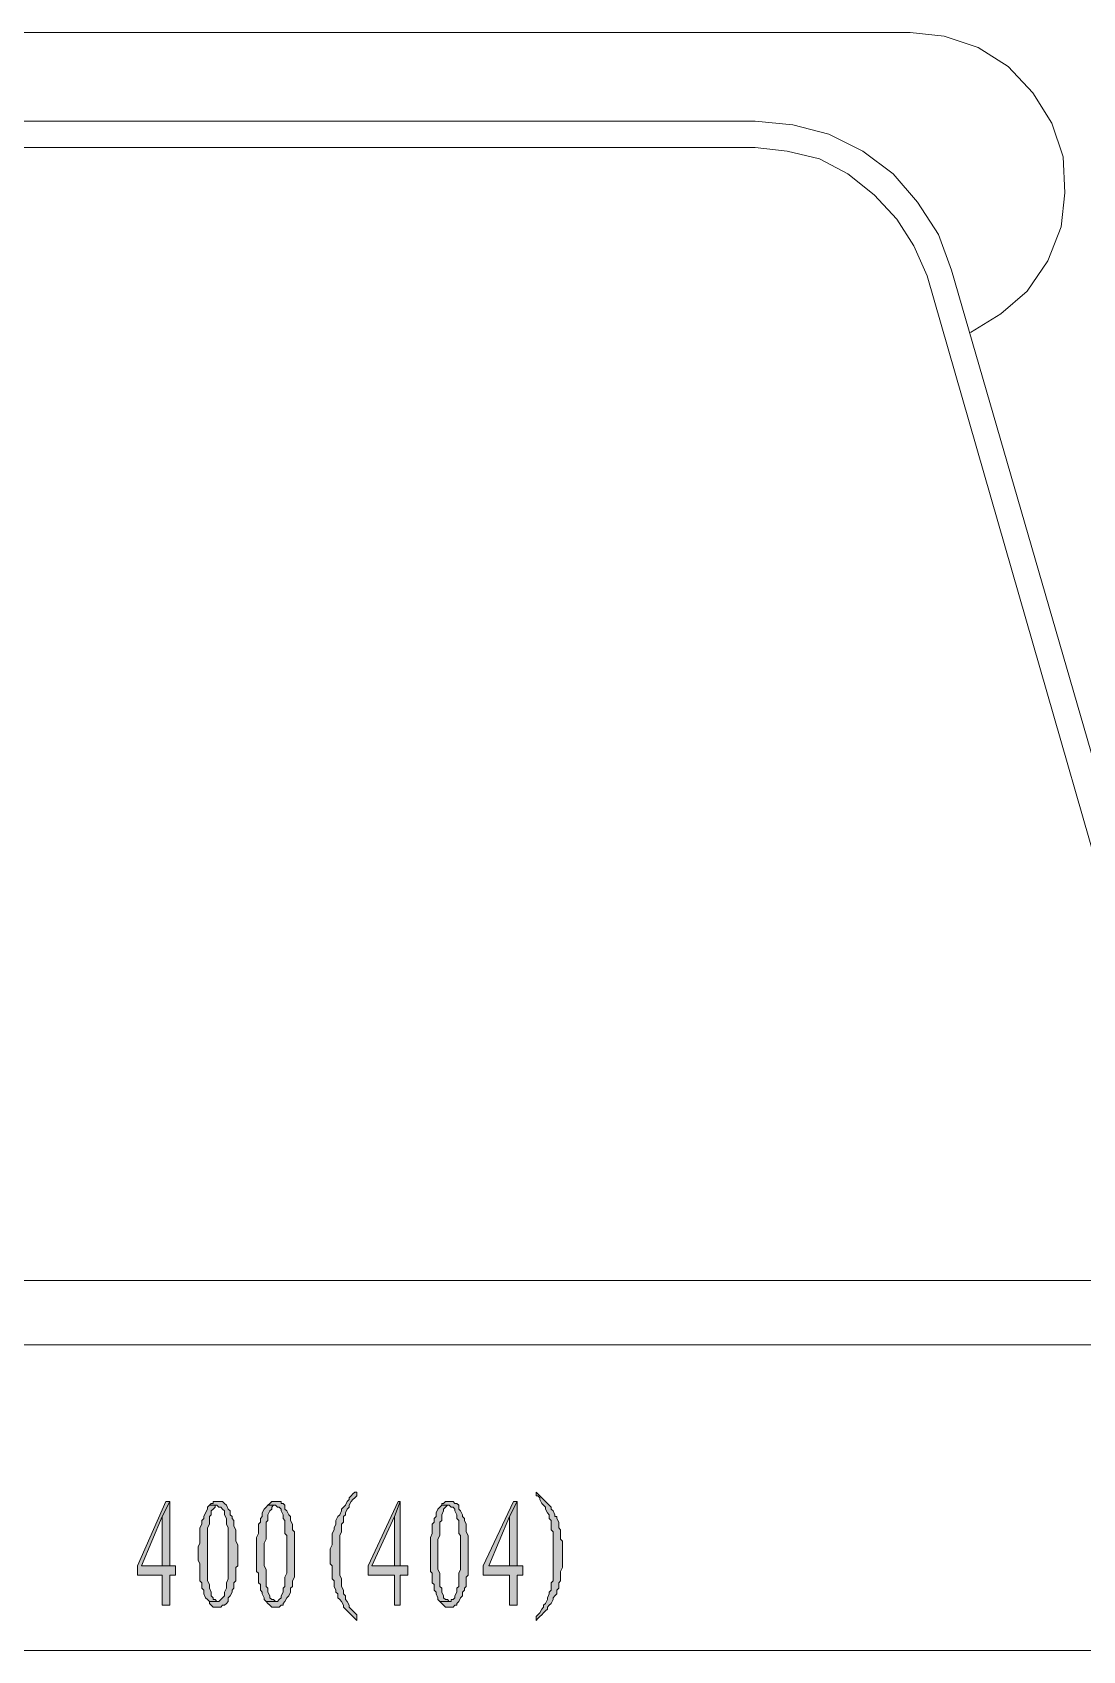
# Model space of a CAD drawing. Header units: inches. Extents: x 20 to 409, y 5 to 283.
# Drawn here: x 216.81 to 240.35, y 84.18 to 120.46 of the extents above; entities that cross this region are included whole.
import ezdxf

# ---------------------------------------------------------------- set-up
doc = ezdxf.new("R2010")
doc.units = ezdxf.units.IN
doc.header["$MEASUREMENT"] = 0
doc.layers.add('C00-00-00', color=7, linetype='Continuous')

msp = doc.modelspace()

# ---------------------------------------------------------------- hatches: boundary and pattern name
at = {"layer": 'C00-00-00'}
h = msp.add_hatch(color=0, dxfattribs=at)
h.dxf.hatch_style = 2
h.paths.add_polyline_path([(219.888, 87.521), (219.804, 87.521), (219.169, 86.081), (219.169, 85.87), (219.719, 85.87), (219.719, 85.192), (219.888, 85.192), (219.888, 85.87), (220.015, 85.87), (220.015, 86.081), (219.888, 86.081), (219.253, 86.081), (219.719, 87.182)])
h = msp.add_hatch(color=0, dxfattribs=at)
h.dxf.hatch_style = 2
h.paths.add_polyline_path([(219.888, 87.521), (219.719, 87.182), (219.719, 86.081), (219.253, 86.081), (219.888, 86.081)])
h = msp.add_hatch(color=0, dxfattribs=at)
h.dxf.hatch_style = 2
h.paths.add_polyline_path([(220.777, 87.436), (220.735, 87.394), (220.735, 87.351), (220.693, 87.267), (220.65, 87.182), (220.65, 87.14), (220.608, 87.097), (220.608, 87.013), (220.566, 86.928), (220.566, 86.589), (220.523, 86.505), (220.523, 86.208), (220.566, 86.124), (220.566, 85.743), (220.608, 85.7), (220.608, 85.573), (220.65, 85.531), (220.65, 85.446), (220.693, 85.362), (220.735, 85.319), (220.777, 85.277), (220.947, 85.277), (220.904, 85.319), (220.862, 85.319), (220.862, 85.362), (220.82, 85.404), (220.82, 85.489), (220.777, 85.573), (220.777, 85.658), (220.735, 85.743), (220.735, 86.928), (220.777, 87.013), (220.777, 87.182), (220.82, 87.224), (220.82, 87.309), (220.862, 87.351), (220.904, 87.394), (220.904, 87.436), (220.947, 87.436)])
h = msp.add_hatch(color=0, dxfattribs=at)
h.dxf.hatch_style = 2
h.paths.add_polyline_path([(220.947, 87.521), (220.862, 87.521), (220.862, 87.478), (220.82, 87.478), (220.777, 87.436), (220.947, 87.436), (220.989, 87.394), (221.031, 87.394), (221.074, 87.351), (221.116, 87.309), (221.116, 87.224), (221.158, 87.14), (221.158, 87.013), (221.201, 86.928), (221.201, 86.335), (221.201, 85.785), (221.158, 85.7), (221.158, 85.573), (221.116, 85.489), (221.116, 85.404), (221.074, 85.362), (221.031, 85.319), (220.989, 85.277), (220.777, 85.277), (220.777, 85.235), (220.82, 85.192), (220.862, 85.15), (221.031, 85.15), (221.074, 85.192), (221.116, 85.192), (221.158, 85.235), (221.201, 85.277), (221.201, 85.362), (221.243, 85.404), (221.285, 85.489), (221.285, 85.531), (221.328, 85.573), (221.328, 85.7), (221.37, 85.743), (221.37, 86.039), (221.412, 86.081), (221.412, 86.547), (221.37, 86.632), (221.37, 86.886), (221.328, 86.97), (221.328, 87.097), (221.285, 87.14), (221.285, 87.182), (221.243, 87.224), (221.243, 87.309), (221.201, 87.351), (221.158, 87.436), (221.116, 87.478), (221.074, 87.521)])
h = msp.add_hatch(color=0, dxfattribs=at)
h.dxf.hatch_style = 2
h.paths.add_polyline_path([(222.09, 87.436), (222.047, 87.394), (222.005, 87.351), (221.963, 87.267), (221.963, 87.182), (221.92, 87.14), (221.92, 87.055), (221.878, 87.013), (221.878, 86.801), (221.836, 86.716), (221.836, 85.954), (221.878, 85.912), (221.878, 85.743), (221.878, 85.7), (221.92, 85.658), (221.92, 85.531), (221.963, 85.489), (221.963, 85.446), (222.005, 85.362), (222.005, 85.319), (222.047, 85.277), (222.259, 85.277), (222.217, 85.319), (222.174, 85.319), (222.132, 85.362), (222.132, 85.404), (222.09, 85.489), (222.09, 85.573), (222.047, 85.616), (222.047, 85.997), (222.005, 86.081), (222.005, 86.589), (222.047, 86.674), (222.047, 87.055), (222.09, 87.097), (222.09, 87.224), (222.132, 87.309), (222.174, 87.351), (222.174, 87.394), (222.217, 87.436), (222.259, 87.436)])
h = msp.add_hatch(color=0, dxfattribs=at)
h.dxf.hatch_style = 2
h.paths.add_polyline_path([(222.259, 87.521), (222.174, 87.521), (222.132, 87.478), (222.09, 87.436), (222.259, 87.436), (222.301, 87.394), (222.344, 87.394), (222.386, 87.351), (222.386, 87.309), (222.428, 87.224), (222.428, 87.14), (222.471, 87.097), (222.471, 86.801), (222.513, 86.759), (222.513, 86.335), (222.513, 85.912), (222.471, 85.827), (222.471, 85.616), (222.428, 85.573), (222.428, 85.489), (222.386, 85.404), (222.386, 85.362), (222.344, 85.319), (222.301, 85.277), (222.047, 85.277), (222.09, 85.235), (222.132, 85.192), (222.174, 85.15), (222.344, 85.15), (222.386, 85.192), (222.428, 85.192), (222.428, 85.235), (222.471, 85.277), (222.513, 85.362), (222.555, 85.404), (222.598, 85.489), (222.598, 85.573), (222.64, 85.616), (222.64, 85.743), (222.682, 85.827), (222.682, 86.843), (222.64, 86.886), (222.64, 87.013), (222.598, 87.097), (222.598, 87.182), (222.555, 87.224), (222.513, 87.309), (222.471, 87.351), (222.471, 87.436), (222.428, 87.478), (222.386, 87.478), (222.386, 87.521)])
h = msp.add_hatch(color=0, dxfattribs=at)
h.dxf.hatch_style = 2
h.paths.add_polyline_path([(224.079, 87.732), (224.037, 87.732), (223.995, 87.69), (223.952, 87.648), (223.91, 87.605), (223.91, 87.563), (223.868, 87.521), (223.825, 87.436), (223.783, 87.394), (223.741, 87.351), (223.741, 87.309), (223.698, 87.224), (223.656, 87.182), (223.614, 87.097), (223.614, 87.013), (223.571, 86.928), (223.571, 86.886), (223.529, 86.801), (223.529, 86.547), (223.487, 86.462), (223.487, 86.378), (223.487, 86.293), (223.487, 86.124), (223.529, 86.081), (223.529, 85.785), (223.571, 85.743), (223.571, 85.616), (223.614, 85.531), (223.614, 85.489), (223.656, 85.446), (223.656, 85.362), (223.698, 85.319), (223.741, 85.277), (223.783, 85.192), (223.783, 85.15), (223.825, 85.108), (223.868, 85.065), (223.91, 85.023), (223.952, 84.981), (223.995, 84.938), (224.037, 84.896), (224.079, 84.854), (224.079, 84.981), (224.037, 85.023), (223.995, 85.065), (223.952, 85.108), (223.91, 85.15), (223.91, 85.192), (223.868, 85.277), (223.825, 85.319), (223.825, 85.404), (223.783, 85.446), (223.783, 85.531), (223.741, 85.616), (223.741, 85.785), (223.698, 85.87), (223.698, 86.759), (223.741, 86.843), (223.741, 87.013), (223.783, 87.055), (223.783, 87.182), (223.825, 87.224), (223.825, 87.267), (223.868, 87.351), (223.91, 87.394), (223.91, 87.436), (223.952, 87.521), (223.995, 87.563), (224.037, 87.605), (224.079, 87.648)])
h = msp.add_hatch(color=0, dxfattribs=at)
h.dxf.hatch_style = 2
h.paths.add_polyline_path([(225.053, 87.521), (225.011, 87.521), (224.333, 86.081), (224.333, 85.87), (224.926, 85.87), (224.926, 85.192), (225.053, 85.192), (225.053, 85.87), (225.222, 85.87), (225.222, 86.081), (225.053, 86.081), (224.418, 86.081), (224.926, 87.182)])
h = msp.add_hatch(color=0, dxfattribs=at)
h.dxf.hatch_style = 2
h.paths.add_polyline_path([(225.053, 87.521), (224.926, 87.182), (224.926, 86.081), (224.418, 86.081), (225.053, 86.081)])
h = msp.add_hatch(color=0, dxfattribs=at)
h.dxf.hatch_style = 2
h.paths.add_polyline_path([(225.984, 87.436), (225.942, 87.394), (225.9, 87.351), (225.857, 87.267), (225.857, 87.182), (225.815, 87.14), (225.815, 87.055), (225.773, 87.013), (225.773, 86.801), (225.73, 86.716), (225.73, 85.954), (225.773, 85.912), (225.773, 85.743), (225.773, 85.7), (225.815, 85.658), (225.815, 85.531), (225.857, 85.489), (225.857, 85.446), (225.9, 85.362), (225.9, 85.319), (225.942, 85.277), (226.154, 85.277), (226.111, 85.319), (226.069, 85.319), (226.027, 85.362), (226.027, 85.404), (225.984, 85.489), (225.984, 85.573), (225.942, 85.616), (225.942, 85.912), (225.9, 85.997), (225.9, 86.674), (225.942, 86.759), (225.942, 87.055), (225.984, 87.097), (225.984, 87.224), (226.027, 87.309), (226.027, 87.351), (226.069, 87.394), (226.111, 87.436), (226.154, 87.436)])
h = msp.add_hatch(color=0, dxfattribs=at)
h.dxf.hatch_style = 2
h.paths.add_polyline_path([(226.154, 87.521), (226.069, 87.521), (226.027, 87.478), (225.984, 87.478), (225.984, 87.436), (226.154, 87.436), (226.196, 87.394), (226.238, 87.394), (226.281, 87.351), (226.281, 87.309), (226.323, 87.224), (226.323, 87.14), (226.365, 87.097), (226.365, 86.801), (226.408, 86.759), (226.408, 86.335), (226.408, 85.997), (226.365, 85.912), (226.365, 85.616), (226.323, 85.573), (226.323, 85.489), (226.281, 85.404), (226.281, 85.362), (226.238, 85.319), (226.196, 85.319), (226.196, 85.277), (225.942, 85.277), (225.984, 85.235), (226.027, 85.192), (226.069, 85.15), (226.238, 85.15), (226.281, 85.192), (226.323, 85.192), (226.323, 85.235), (226.365, 85.277), (226.408, 85.362), (226.45, 85.404), (226.45, 85.489), (226.492, 85.531), (226.492, 85.573), (226.535, 85.616), (226.535, 85.827), (226.577, 85.87), (226.577, 86.759), (226.535, 86.843), (226.535, 87.013), (226.492, 87.097), (226.492, 87.14), (226.45, 87.182), (226.45, 87.224), (226.408, 87.309), (226.365, 87.351), (226.365, 87.436), (226.323, 87.478), (226.281, 87.478), (226.238, 87.521)])
h = msp.add_hatch(color=0, dxfattribs=at)
h.dxf.hatch_style = 2
h.paths.add_polyline_path([(227.678, 87.521), (227.593, 87.521), (226.916, 86.081), (226.916, 85.87), (227.508, 85.87), (227.508, 85.192), (227.678, 85.192), (227.678, 85.87), (227.805, 85.87), (227.805, 86.081), (227.678, 86.081), (227.043, 86.081), (227.508, 87.182)])
h = msp.add_hatch(color=0, dxfattribs=at)
h.dxf.hatch_style = 2
h.paths.add_polyline_path([(227.678, 87.521), (227.508, 87.182), (227.508, 86.081), (227.043, 86.081), (227.678, 86.081)])
h = msp.add_hatch(color=0, dxfattribs=at)
h.dxf.hatch_style = 2
h.paths.add_polyline_path([(228.101, 87.732), (228.101, 87.648), (228.143, 87.648), (228.186, 87.605), (228.186, 87.563), (228.228, 87.478), (228.27, 87.436), (228.313, 87.394), (228.313, 87.351), (228.355, 87.267), (228.397, 87.224), (228.397, 87.14), (228.44, 87.097), (228.44, 86.886), (228.482, 86.843), (228.482, 86.293), (228.482, 86.208), (228.482, 85.743), (228.44, 85.7), (228.44, 85.531), (228.397, 85.489), (228.397, 85.446), (228.355, 85.362), (228.355, 85.319), (228.313, 85.235), (228.27, 85.192), (228.27, 85.15), (228.228, 85.108), (228.186, 85.023), (228.143, 84.981), (228.101, 84.938), (228.101, 84.854), (228.143, 84.896), (228.186, 84.938), (228.228, 84.981), (228.27, 85.023), (228.313, 85.065), (228.355, 85.108), (228.355, 85.15), (228.397, 85.192), (228.44, 85.235), (228.482, 85.319), (228.482, 85.362), (228.524, 85.404), (228.567, 85.446), (228.567, 85.531), (228.609, 85.573), (228.609, 85.7), (228.651, 85.743), (228.651, 85.954), (228.694, 86.039), (228.694, 86.632), (228.651, 86.674), (228.651, 86.886), (228.609, 86.928), (228.609, 87.055), (228.567, 87.14), (228.567, 87.182), (228.524, 87.182), (228.524, 87.224), (228.482, 87.309), (228.44, 87.351), (228.44, 87.394), (228.397, 87.436), (228.355, 87.478), (228.313, 87.521), (228.27, 87.563), (228.228, 87.605), (228.186, 87.648), (228.143, 87.69)])

# ---------------------------------------------------------------- linework, layer by layer
at = {"layer": 'C00-00-00', "color": 0, "lineweight": 0}
for points in [[(211.464, 120.456), (236.483, 120.456)], [(237.838, 113.725), (238.515, 114.148), (239.108, 114.656), (239.573, 115.334), (239.87, 116.096), (239.954, 116.858), (239.912, 117.662), (239.658, 118.424), (239.235, 119.101), (238.684, 119.694), (238.007, 120.117), (237.245, 120.371), (236.483, 120.456)], [(233.012, 118.466), (214.935, 118.466), (214.089, 118.382), (213.284, 118.17), (212.522, 117.789), (211.845, 117.281), (211.252, 116.646), (210.829, 115.926), (210.49, 115.122)], [(243.976, 92.474), (237.414, 115.122), (237.118, 115.926), (236.652, 116.646), (236.102, 117.281), (235.425, 117.789), (234.663, 118.17), (233.858, 118.382), (233.012, 118.466)], [(214.935, 117.874), (233.012, 117.874)], [(243.341, 92.474), (236.864, 114.995), (236.568, 115.672), (236.187, 116.265), (235.679, 116.815), (235.086, 117.281), (234.451, 117.62), (233.731, 117.789), (233.012, 117.874)], [(191.398, 92.474), (255.025, 92.474)], [(191.398, 91.034), (255.025, 91.034)], [(205.453, 84.176), (242.452, 84.176)]]:
    msp.add_lwpolyline(points, dxfattribs=at)
for points in [[(219.888, 87.521), (219.804, 87.521), (219.169, 86.081), (219.169, 85.87), (219.719, 85.87), (219.719, 85.192), (219.888, 85.192), (219.888, 85.87), (220.015, 85.87), (220.015, 86.081), (219.888, 86.081), (219.253, 86.081), (219.719, 87.182)], [(219.888, 87.521), (219.719, 87.182), (219.719, 86.081), (219.253, 86.081), (219.888, 86.081)], [(220.777, 87.436), (220.735, 87.394), (220.735, 87.351), (220.693, 87.267), (220.65, 87.182), (220.65, 87.14), (220.608, 87.097), (220.608, 87.013), (220.566, 86.928), (220.566, 86.589), (220.523, 86.505), (220.523, 86.208), (220.566, 86.124), (220.566, 85.743), (220.608, 85.7), (220.608, 85.573), (220.65, 85.531), (220.65, 85.446), (220.693, 85.362), (220.735, 85.319), (220.777, 85.277), (220.947, 85.277), (220.904, 85.319), (220.862, 85.319), (220.862, 85.362), (220.82, 85.404), (220.82, 85.489), (220.777, 85.573), (220.777, 85.658), (220.735, 85.743), (220.735, 86.928), (220.777, 87.013), (220.777, 87.182), (220.82, 87.224), (220.82, 87.309), (220.862, 87.351), (220.904, 87.394), (220.904, 87.436), (220.947, 87.436)], [(220.947, 87.521), (220.862, 87.521), (220.862, 87.478), (220.82, 87.478), (220.777, 87.436), (220.947, 87.436), (220.989, 87.394), (221.031, 87.394), (221.074, 87.351), (221.116, 87.309), (221.116, 87.224), (221.158, 87.14), (221.158, 87.013), (221.201, 86.928), (221.201, 86.335), (221.201, 85.785), (221.158, 85.7), (221.158, 85.573), (221.116, 85.489), (221.116, 85.404), (221.074, 85.362), (221.031, 85.319), (220.989, 85.277), (220.777, 85.277), (220.777, 85.235), (220.82, 85.192), (220.862, 85.15), (221.031, 85.15), (221.074, 85.192), (221.116, 85.192), (221.158, 85.235), (221.201, 85.277), (221.201, 85.362), (221.243, 85.404), (221.285, 85.489), (221.285, 85.531), (221.328, 85.573), (221.328, 85.7), (221.37, 85.743), (221.37, 86.039), (221.412, 86.081), (221.412, 86.547), (221.37, 86.632), (221.37, 86.886), (221.328, 86.97), (221.328, 87.097), (221.285, 87.14), (221.285, 87.182), (221.243, 87.224), (221.243, 87.309), (221.201, 87.351), (221.158, 87.436), (221.116, 87.478), (221.074, 87.521)], [(222.09, 87.436), (222.047, 87.394), (222.005, 87.351), (221.963, 87.267), (221.963, 87.182), (221.92, 87.14), (221.92, 87.055), (221.878, 87.013), (221.878, 86.801), (221.836, 86.716), (221.836, 85.954), (221.878, 85.912), (221.878, 85.743), (221.878, 85.7), (221.92, 85.658), (221.92, 85.531), (221.963, 85.489), (221.963, 85.446), (222.005, 85.362), (222.005, 85.319), (222.047, 85.277), (222.259, 85.277), (222.217, 85.319), (222.174, 85.319), (222.132, 85.362), (222.132, 85.404), (222.09, 85.489), (222.09, 85.573), (222.047, 85.616), (222.047, 85.997), (222.005, 86.081), (222.005, 86.589), (222.047, 86.674), (222.047, 87.055), (222.09, 87.097), (222.09, 87.224), (222.132, 87.309), (222.174, 87.351), (222.174, 87.394), (222.217, 87.436), (222.259, 87.436)], [(222.259, 87.521), (222.174, 87.521), (222.132, 87.478), (222.09, 87.436), (222.259, 87.436), (222.301, 87.394), (222.344, 87.394), (222.386, 87.351), (222.386, 87.309), (222.428, 87.224), (222.428, 87.14), (222.471, 87.097), (222.471, 86.801), (222.513, 86.759), (222.513, 86.335), (222.513, 85.912), (222.471, 85.827), (222.471, 85.616), (222.428, 85.573), (222.428, 85.489), (222.386, 85.404), (222.386, 85.362), (222.344, 85.319), (222.301, 85.277), (222.047, 85.277), (222.09, 85.235), (222.132, 85.192), (222.174, 85.15), (222.344, 85.15), (222.386, 85.192), (222.428, 85.192), (222.428, 85.235), (222.471, 85.277), (222.513, 85.362), (222.555, 85.404), (222.598, 85.489), (222.598, 85.573), (222.64, 85.616), (222.64, 85.743), (222.682, 85.827), (222.682, 86.843), (222.64, 86.886), (222.64, 87.013), (222.598, 87.097), (222.598, 87.182), (222.555, 87.224), (222.513, 87.309), (222.471, 87.351), (222.471, 87.436), (222.428, 87.478), (222.386, 87.478), (222.386, 87.521)], [(224.079, 87.732), (224.037, 87.732), (223.995, 87.69), (223.952, 87.648), (223.91, 87.605), (223.91, 87.563), (223.868, 87.521), (223.825, 87.436), (223.783, 87.394), (223.741, 87.351), (223.741, 87.309), (223.698, 87.224), (223.656, 87.182), (223.614, 87.097), (223.614, 87.013), (223.571, 86.928), (223.571, 86.886), (223.529, 86.801), (223.529, 86.547), (223.487, 86.462), (223.487, 86.378), (223.487, 86.293), (223.487, 86.124), (223.529, 86.081), (223.529, 85.785), (223.571, 85.743), (223.571, 85.616), (223.614, 85.531), (223.614, 85.489), (223.656, 85.446), (223.656, 85.362), (223.698, 85.319), (223.741, 85.277), (223.783, 85.192), (223.783, 85.15), (223.825, 85.108), (223.868, 85.065), (223.91, 85.023), (223.952, 84.981), (223.995, 84.938), (224.037, 84.896), (224.079, 84.854), (224.079, 84.981), (224.037, 85.023), (223.995, 85.065), (223.952, 85.108), (223.91, 85.15), (223.91, 85.192), (223.868, 85.277), (223.825, 85.319), (223.825, 85.404), (223.783, 85.446), (223.783, 85.531), (223.741, 85.616), (223.741, 85.785), (223.698, 85.87), (223.698, 86.759), (223.741, 86.843), (223.741, 87.013), (223.783, 87.055), (223.783, 87.182), (223.825, 87.224), (223.825, 87.267), (223.868, 87.351), (223.91, 87.394), (223.91, 87.436), (223.952, 87.521), (223.995, 87.563), (224.037, 87.605), (224.079, 87.648)], [(225.053, 87.521), (225.011, 87.521), (224.333, 86.081), (224.333, 85.87), (224.926, 85.87), (224.926, 85.192), (225.053, 85.192), (225.053, 85.87), (225.222, 85.87), (225.222, 86.081), (225.053, 86.081), (224.418, 86.081), (224.926, 87.182)], [(225.053, 87.521), (224.926, 87.182), (224.926, 86.081), (224.418, 86.081), (225.053, 86.081)], [(225.984, 87.436), (225.942, 87.394), (225.9, 87.351), (225.857, 87.267), (225.857, 87.182), (225.815, 87.14), (225.815, 87.055), (225.773, 87.013), (225.773, 86.801), (225.73, 86.716), (225.73, 85.954), (225.773, 85.912), (225.773, 85.743), (225.773, 85.7), (225.815, 85.658), (225.815, 85.531), (225.857, 85.489), (225.857, 85.446), (225.9, 85.362), (225.9, 85.319), (225.942, 85.277), (226.154, 85.277), (226.111, 85.319), (226.069, 85.319), (226.027, 85.362), (226.027, 85.404), (225.984, 85.489), (225.984, 85.573), (225.942, 85.616), (225.942, 85.912), (225.9, 85.997), (225.9, 86.674), (225.942, 86.759), (225.942, 87.055), (225.984, 87.097), (225.984, 87.224), (226.027, 87.309), (226.027, 87.351), (226.069, 87.394), (226.111, 87.436), (226.154, 87.436)], [(226.154, 87.521), (226.069, 87.521), (226.027, 87.478), (225.984, 87.478), (225.984, 87.436), (226.154, 87.436), (226.196, 87.394), (226.238, 87.394), (226.281, 87.351), (226.281, 87.309), (226.323, 87.224), (226.323, 87.14), (226.365, 87.097), (226.365, 86.801), (226.408, 86.759), (226.408, 86.335), (226.408, 85.997), (226.365, 85.912), (226.365, 85.616), (226.323, 85.573), (226.323, 85.489), (226.281, 85.404), (226.281, 85.362), (226.238, 85.319), (226.196, 85.319), (226.196, 85.277), (225.942, 85.277), (225.984, 85.235), (226.027, 85.192), (226.069, 85.15), (226.238, 85.15), (226.281, 85.192), (226.323, 85.192), (226.323, 85.235), (226.365, 85.277), (226.408, 85.362), (226.45, 85.404), (226.45, 85.489), (226.492, 85.531), (226.492, 85.573), (226.535, 85.616), (226.535, 85.827), (226.577, 85.87), (226.577, 86.759), (226.535, 86.843), (226.535, 87.013), (226.492, 87.097), (226.492, 87.14), (226.45, 87.182), (226.45, 87.224), (226.408, 87.309), (226.365, 87.351), (226.365, 87.436), (226.323, 87.478), (226.281, 87.478), (226.238, 87.521)], [(227.678, 87.521), (227.593, 87.521), (226.916, 86.081), (226.916, 85.87), (227.508, 85.87), (227.508, 85.192), (227.678, 85.192), (227.678, 85.87), (227.805, 85.87), (227.805, 86.081), (227.678, 86.081), (227.043, 86.081), (227.508, 87.182)], [(227.678, 87.521), (227.508, 87.182), (227.508, 86.081), (227.043, 86.081), (227.678, 86.081)], [(228.101, 87.732), (228.101, 87.648), (228.143, 87.648), (228.186, 87.605), (228.186, 87.563), (228.228, 87.478), (228.27, 87.436), (228.313, 87.394), (228.313, 87.351), (228.355, 87.267), (228.397, 87.224), (228.397, 87.14), (228.44, 87.097), (228.44, 86.886), (228.482, 86.843), (228.482, 86.293), (228.482, 86.208), (228.482, 85.743), (228.44, 85.7), (228.44, 85.531), (228.397, 85.489), (228.397, 85.446), (228.355, 85.362), (228.355, 85.319), (228.313, 85.235), (228.27, 85.192), (228.27, 85.15), (228.228, 85.108), (228.186, 85.023), (228.143, 84.981), (228.101, 84.938), (228.101, 84.854), (228.143, 84.896), (228.186, 84.938), (228.228, 84.981), (228.27, 85.023), (228.313, 85.065), (228.355, 85.108), (228.355, 85.15), (228.397, 85.192), (228.44, 85.235), (228.482, 85.319), (228.482, 85.362), (228.524, 85.404), (228.567, 85.446), (228.567, 85.531), (228.609, 85.573), (228.609, 85.7), (228.651, 85.743), (228.651, 85.954), (228.694, 86.039), (228.694, 86.632), (228.651, 86.674), (228.651, 86.886), (228.609, 86.928), (228.609, 87.055), (228.567, 87.14), (228.567, 87.182), (228.524, 87.182), (228.524, 87.224), (228.482, 87.309), (228.44, 87.351), (228.44, 87.394), (228.397, 87.436), (228.355, 87.478), (228.313, 87.521), (228.27, 87.563), (228.228, 87.605), (228.186, 87.648), (228.143, 87.69)]]:
    msp.add_lwpolyline(points, close=True, dxfattribs=at)

doc.saveas('drawing.dxf')
